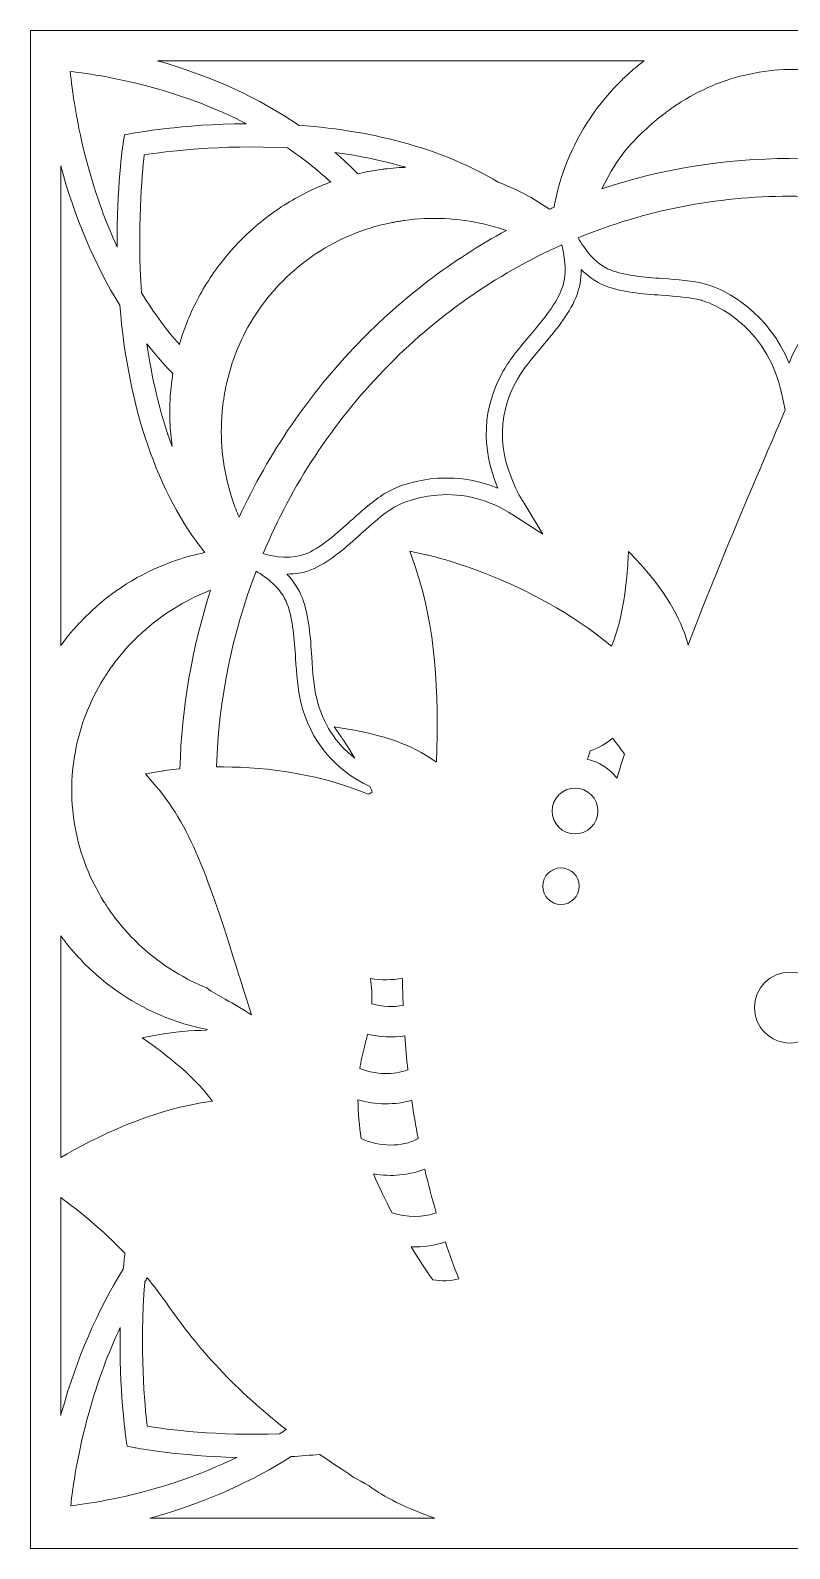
# Model space of a CAD drawing. Header units: millimetres. Extents: x -412 to 1523, y -375 to -73.
# Drawn here: x 1222.9 to 1372.9, y -374.6 to -74.6 of the extents above; entities that cross this region are included whole.
import ezdxf

# ---------------------------------------------------------------- set-up
doc = ezdxf.new("R2010")
doc.units = ezdxf.units.MM
doc.header["$MEASUREMENT"] = 0
doc.layers.add('Layer 1', color=7, linetype='Continuous')

msp = doc.modelspace()

# ---------------------------------------------------------------- linework, layer by layer
at = {"layer": 'Layer 1', "lineweight": 0}
for points, knots in [([(1523.035001771509, -240.7589683284032), (1522.992024205332, -239.952600666387), (1522.934361919647, -239.1464913865321), (1522.872134882445, -238.3404467022175), (1522.872134882445, -238.3404467022175), (1522.872134882445, -74.63476301376024), (1522.872134882445, -74.63476301376024), (1522.872134882445, -74.63476301376024), (1222.872100370855, -74.63476301376024), (1222.872100370855, -74.63476301376024), (1222.872100370855, -74.63476301376024), (1222.872100370855, -374.634775993502), (1222.872100370855, -374.634775993502), (1222.872100370855, -374.634775993502), (1522.872134882445, -374.634775993502), (1522.872134882445, -374.634775993502), (1522.872134882445, -374.634775993502), (1522.872134882445, -247.7571199786719), (1522.872134882445, -247.7571199786719), (1523.084869528659, -245.4415851756484), (1523.161264521043, -243.1254259490681), (1523.035001771509, -240.7589683284032)], [0, 0, 0, 0, 1, 1, 1, 2, 2, 2, 3, 3, 3, 4, 4, 4, 5, 5, 5, 6, 6, 6, 7, 7, 7, 7]), ([(1344.18243901783, -80.63476284271813), (1344.005124259573, -80.76888471632827), (1343.828024819783, -80.90285586701093), (1343.646296032936, -81.03852803358942), (1343.646296032936, -81.03852803358942), (1343.584521164517, -81.08645792452795), (1343.584521164517, -81.08645792452795), (1342.917809060736, -81.62109368014517), (1342.274114501161, -82.16216745795043), (1341.729444904943, -82.62206617338451), (1341.705436895783, -82.64217691827965), (1341.682010246484, -82.66271830011046), (1341.661188950642, -82.68155866604542), (1341.250813482809, -83.05257391796003), (1340.84635927284, -83.42946736404637), (1340.443433823995, -83.80534881333391), (1340.443433823995, -83.80534881333391), (1339.913793456831, -84.29819125434568), (1339.913793456831, -84.29819125434568), (1339.884402485973, -84.32545057237272), (1339.855463683897, -84.35339890949682), (1339.828979512353, -84.38050750459637), (1339.828979512353, -84.38050750459637), (1338.180049153879, -86.0631997988263), (1338.180049153879, -86.0631997988263), (1338.180049153879, -86.0631997988263), (1338.139224772379, -86.10613430131123), (1338.139224772379, -86.10613430131123), (1333.654636319996, -90.94278998044061), (1330.184929933871, -96.7323590707901), (1328.105341107896, -102.8485878086816), (1327.364021155011, -105.0271154706261), (1326.787075320465, -107.286107643998), (1326.387185862013, -109.5733496003489), (1326.244601972616, -109.6349737458414), (1326.102018083223, -109.6968778053419), (1325.959714107834, -109.7590833106975), (1325.791765702928, -109.8325499719204), (1325.624226403112, -109.9070070980954), (1325.457096208384, -109.9820455841335), (1323.577452111632, -108.6551239942959), (1321.592474220416, -107.4708508893945), (1319.548046900236, -106.4571746065533), (1318.173281546847, -105.7751748915546), (1316.754483566788, -105.1640580161648), (1315.303280157318, -104.6219937734075), (1304.806849360248, -98.3295268695987), (1291.493751558127, -94.50917435861803), (1276.017672087443, -93.41070566314612), (1268.077157630876, -88.03646436539029), (1258.798460428608, -83.75733279500824), (1248.566569901109, -80.79829721903359), (1248.372611025289, -80.74220675816437), (1248.181881926488, -80.68928147877222), (1247.98951640733, -80.63476284271813), (1247.98951640733, -80.63476284271813), (1344.18243901783, -80.63476284271813), (1344.18243901783, -80.63476284271813)], [0, 0, 0, 0, 1, 1, 1, 2, 2, 2, 3, 3, 3, 4, 4, 4, 5, 5, 5, 6, 6, 6, 7, 7, 7, 8, 8, 8, 9, 9, 9, 10, 10, 10, 11, 11, 11, 12, 12, 12, 13, 13, 13, 14, 14, 14, 15, 15, 15, 16, 16, 16, 17, 17, 17, 18, 18, 18, 19, 19, 19, 19]), ([(1248.437098906405, -86.3235198264305), (1253.390694045411, -87.7597155386908), (1259.400167886952, -89.91229732526203), (1265.563099200515, -93.07711276094001), (1252.717113282505, -93.14986887121914), (1243.454887943022, -94.91321946349748), (1242.991888641652, -95.0030287964286), (1242.991888641652, -95.0030287964286), (1241.445880510798, -95.30301048580672), (1241.445880510798, -95.30301048580672), (1241.445880510798, -95.30301048580672), (1241.206618629347, -96.91124565386168), (1241.206618629347, -96.91124565386168), (1241.140235945715, -97.35779462429042), (1239.932493127824, -105.6744704441514), (1240.035501482833, -117.470262067179), (1237.861000276236, -112.7461533511834), (1235.837738761441, -107.3105032264029), (1234.156898206036, -101.0801557005625), (1231.992646158506, -93.05756184406123), (1231.104479010564, -86.32196953346214), (1230.755878411149, -82.78553595415961), (1234.174963425485, -83.15030697050722), (1240.686602997697, -84.07652089171664), (1248.437098906405, -86.3235198264305)], [0, 0, 0, 0, 1, 1, 1, 2, 2, 2, 3, 3, 3, 4, 4, 4, 5, 5, 5, 6, 6, 6, 7, 7, 7, 8, 8, 8, 8]), ([(1345.251387551362, -93.5224559479489), (1345.251387551362, -93.5224559479489), (1346.77071772405, -92.18898867668939), (1346.77071772405, -92.18898867668939), (1346.77071772405, -92.18898867668939), (1348.29954344117, -90.97390349904177), (1348.29954344117, -90.97390349904177), (1348.566646000511, -90.78360503717528), (1348.830023550358, -90.58889254671831), (1349.093401100205, -90.39402933333388), (1349.354991506769, -90.2004580307564), (1349.616301999326, -90.00701591925962), (1349.881746606464, -89.81915055607959), (1350.095751631639, -89.67878444690244), (1350.308529341549, -89.53656659890197), (1350.524601424012, -89.39206637514252), (1350.860799679679, -89.16695091702823), (1351.196847212421, -88.9420077136882), (1351.521999630688, -88.73687380938836), (1353.839300045145, -87.30252983595138), (1356.181986506963, -86.12267075964043), (1358.486626195514, -85.2295512869362), (1361.001265985738, -84.25112263727846), (1363.510652005349, -83.52931053757827), (1365.954688869971, -83.08267543976241), (1368.541460346919, -82.58696926312852), (1371.139794425587, -82.34219522890152), (1373.683243826806, -82.35373629877711), (1376.236920855247, -82.34290577984535), (1378.836912886117, -82.57700001806808), (1381.417332468266, -83.06342596873857), (1383.830341941676, -83.49679744893622), (1386.320564617648, -84.2033434692674), (1388.820175178816, -85.16351311285331), (1388.820175178816, -85.16351311285331), (1388.882509875254, -85.18760724940327), (1388.882509875254, -85.18760724940327), (1391.189884108345, -86.0735996808224), (1393.535197455469, -87.24562116490439), (1395.853746717042, -88.67124474039434), (1396.195586316568, -88.88535742480262), (1396.531633849306, -89.10903024918247), (1396.871686305548, -89.33513617224877), (1396.871686305548, -89.33513617224877), (1396.902433782752, -89.35554836299887), (1396.902433782752, -89.35554836299887), (1397.105285311293, -89.49033772385928), (1397.308266030914, -89.62514861656646), (1397.512624788731, -89.7583876844585), (1397.777100462765, -89.94425058588773), (1398.037721936224, -90.13597014964188), (1398.30344645737, -90.33139319104268), (1398.567922131404, -90.52597649041894), (1398.832828442371, -90.72053825794843), (1399.101309039906, -90.91083671981492), (1399.101309039906, -90.91083671981492), (1400.637993881101, -92.12450079557487), (1400.637993881101, -92.12450079557487), (1400.637993881101, -92.12450079557487), (1402.124767901457, -93.42147158653752), (1402.124767901457, -93.42147158653752), (1406.055858700442, -97.00710543573877), (1409.279542205224, -101.2743083630031), (1411.707322525524, -106.1068299275502), (1411.801911928442, -106.2938555487057), (1411.895403207174, -106.4828620997652), (1411.988076275727, -106.6734404756399), (1399.445064973796, -102.2172094654692), (1386.301121360001, -99.96006903092066), (1372.872031499263, -99.96006903092066), (1360.183960145555, -99.96006903092066), (1347.731425663808, -101.9788519215835), (1335.814043701995, -105.9634708916703), (1339.278776231511, -98.96951795152421), (1341.922757825362, -96.55917842711594), (1344.706717955144, -94.02087513727743), (1344.706717955144, -94.02087513727743), (1345.251387551362, -93.5224559479489), (1345.251387551362, -93.5224559479489)], [0, 0, 0, 0, 1, 1, 1, 2, 2, 2, 3, 3, 3, 4, 4, 4, 5, 5, 5, 6, 6, 6, 7, 7, 7, 8, 8, 8, 9, 9, 9, 10, 10, 10, 11, 11, 11, 12, 12, 12, 13, 13, 13, 14, 14, 14, 15, 15, 15, 16, 16, 16, 17, 17, 17, 18, 18, 18, 19, 19, 19, 20, 20, 20, 21, 21, 21, 22, 22, 22, 23, 23, 23, 24, 24, 24, 25, 25, 25, 26, 26, 26, 26]), ([(1244.819404137344, -126.4638776180447), (1243.961812211831, -113.7954863722969), (1244.934793304251, -103.1896522617213), (1245.388620038892, -99.25040089280598), (1249.379418649006, -98.62074509733623), (1260.48696632147, -97.15317748431336), (1273.615880706209, -97.86049865112872), (1273.646929629269, -97.8621350714842), (1273.677354128772, -97.86420212877536), (1273.708381519988, -97.86592467651799), (1276.644141169587, -99.83897392461414), (1279.524111804175, -102.0754222544044), (1282.248902419, -104.6087301557893), (1281.937121277585, -104.7222891157219), (1281.630163269849, -104.8375490915503), (1281.328997328897, -104.9542301692663), (1278.33753479167, -106.1169714273849), (1275.357764047244, -107.6534409501128), (1272.46530494152, -109.5256996234186), (1269.735131365001, -111.3203790527659), (1267.129347267343, -113.434009728507), (1264.710395004223, -115.8178220176789), (1262.332697759537, -118.2154792843321), (1260.210088303689, -120.8165263756957), (1258.396783826873, -123.5562600921874), (1256.51729045305, -126.4396327585673), (1254.96777263117, -129.4225686844708), (1253.790971077101, -132.4233329795106), (1253.240918519188, -133.8295563610492), (1252.754277250052, -135.2583451180162), (1252.336882400166, -136.6915479035737), (1249.987262683685, -134.0431092174411), (1247.39233063681, -130.6673893425255), (1244.819404137344, -126.4638776180447)], [0, 0, 0, 0, 1, 1, 1, 2, 2, 2, 3, 3, 3, 4, 4, 4, 5, 5, 5, 6, 6, 6, 7, 7, 7, 8, 8, 8, 9, 9, 9, 10, 10, 10, 11, 11, 11, 11]), ([(1283.030594584603, -98.7412803756264), (1288.227241210094, -99.44425210939163), (1292.886151494032, -100.4602107679918), (1297.057042470638, -101.6937056746387), (1296.650478139686, -101.7071846107248), (1296.243310917022, -101.7198022729395), (1295.8398902357, -101.7389225528826), (1295.809551863581, -101.7401929318428), (1295.779622596552, -101.7420446706661), (1295.755916033245, -101.7441978553444), (1295.029905223425, -101.8033889021504), (1294.185856829538, -101.8741425506787), (1293.354619884485, -101.9630260141981), (1293.354619884485, -101.9630260141981), (1293.27574872972, -101.9728660681779), (1293.27574872972, -101.9728660681779), (1293.042709551991, -102.0059605166831), (1292.809390460251, -102.0376123314538), (1292.575942177433, -102.0692856780713), (1292.575942177433, -102.0692856780713), (1292.526849566768, -102.0758528913401), (1292.526849566768, -102.0758528913401), (1292.024360858396, -102.1438935271738), (1291.454843510992, -102.2207837520352), (1290.895424599728, -102.3123586964025), (1289.824538199986, -102.4876709929081), (1288.71780127535, -102.7136477248937), (1287.596444226745, -102.9855303542203), (1286.152733899959, -101.5195991615529), (1284.627891574494, -100.1049352960754), (1283.030594584603, -98.7412803756264)], [0, 0, 0, 0, 1, 1, 1, 2, 2, 2, 3, 3, 3, 4, 4, 4, 5, 5, 5, 6, 6, 6, 7, 7, 7, 8, 8, 8, 9, 9, 9, 10, 10, 10, 10]), ([(1228.872121731662, -101.4109063989933), (1231.640557399913, -111.6271863375742), (1235.597464883193, -120.9234750586659), (1240.551060022201, -128.9376930267687), (1242.236056224036, -149.3312587294069), (1248.00738784016, -166.0781262653677), (1257.340948188033, -177.8334164845969), (1255.457019253768, -178.2061758161009), (1253.593567105796, -178.7015159513395), (1251.768613899874, -179.3156903489724), (1245.677275976863, -181.3644240385101), (1239.903102156962, -184.7999809156352), (1235.073767305739, -189.2477929737138), (1235.073767305739, -189.2477929737138), (1233.346784002679, -190.9276215323216), (1233.346784002679, -190.9276215323216), (1233.316445630561, -190.9568617802526), (1233.286925468621, -190.986963302055), (1233.261690144194, -191.0140718971546), (1233.261690144194, -191.0140718971546), (1232.765962435711, -191.54343235031), (1232.765962435711, -191.54343235031), (1232.388961330391, -191.9450012928094), (1232.011551119982, -192.3472592544059), (1231.641440205633, -192.7536728624315), (1231.622126139067, -192.7747956041254), (1231.603242709439, -192.7964781738357), (1231.584208556885, -192.8188712944898), (1231.11440519193, -193.3717660561788), (1230.569025044767, -194.0165372080901), (1230.038695658509, -194.6731724075788), (1230.038695658509, -194.6731724075788), (1229.986696248526, -194.7402010466137), (1229.986696248526, -194.7402010466137), (1229.834336900693, -194.942901852227), (1229.680448791736, -195.1447629158159), (1229.512909491919, -195.3647322625491), (1229.302134243763, -195.6414810892486), (1229.087031094402, -195.926864186508), (1228.872121731662, -196.2162952709625), (1228.872121731662, -196.2162952709625), (1228.872121731662, -101.4109063989933), (1228.872121731662, -101.4109063989933)], [0, 0, 0, 0, 1, 1, 1, 2, 2, 2, 3, 3, 3, 4, 4, 4, 5, 5, 5, 6, 6, 6, 7, 7, 7, 8, 8, 8, 9, 9, 9, 10, 10, 10, 11, 11, 11, 12, 12, 12, 13, 13, 13, 14, 14, 14, 14]), ([(1356.285296307828, -124.7699241679474), (1353.735215097797, -124.0916279305952), (1350.744699961826, -123.8783549882115), (1347.852649961193, -123.6720798960322), (1344.214306151069, -123.4125996104525), (1340.452003499012, -123.1442912676919), (1337.517751078688, -121.9768345351278), (1334.405645603932, -120.7386456858823), (1332.272980775637, -117.672898277252), (1331.136939007527, -115.620030473132), (1344.408867918596, -110.173829743428), (1358.43566031418, -107.413210135557), (1372.872031499263, -107.413210135557), (1387.317725974005, -107.413210135557), (1401.35341102231, -110.1775332210746), (1414.632811484213, -115.630731800983), (1413.496769716103, -117.6848053885229), (1411.369229467343, -120.7413586985769), (1408.263841928783, -121.9768345351278), (1405.329718699537, -123.1442912676919), (1401.567286856403, -123.4125996104525), (1397.928943046275, -123.6720798960322), (1395.036893045645, -123.8783549882115), (1392.046377909674, -124.0916279305952), (1389.496296699644, -124.7699241679474), (1381.615920691142, -126.8662863025687), (1375.932460541741, -132.2307521418851), (1372.842812783179, -140.4108299257559), (1368.76250628599, -130.5637565639599), (1360.580835145456, -125.9126838722515), (1356.285296307828, -124.7699241679474)], [0, 0, 0, 0, 1, 1, 1, 2, 2, 2, 3, 3, 3, 4, 4, 4, 5, 5, 5, 6, 6, 6, 7, 7, 7, 8, 8, 8, 9, 9, 9, 10, 10, 10, 10]), ([(1285.540303581915, -115.3718974708069), (1287.801212089651, -114.3670707769934), (1290.291994593638, -113.5375779115324), (1292.934318235284, -112.9086326670064), (1293.33022430208, -112.817768273583), (1293.72886491342, -112.7380358449462), (1294.134266524645, -112.6565808685668), (1294.384143606559, -112.60649779295), (1294.634149879555, -112.5561563351718), (1294.883876238543, -112.5036616927153), (1295.201298723816, -112.4484540375642), (1295.520379161287, -112.3999427867625), (1295.861400550634, -112.3480295041692), (1296.182978682338, -112.2990876164318), (1296.504815196197, -112.2500165376138), (1296.826242604971, -112.1951103283176), (1296.826242604971, -112.1951103283176), (1298.77539150314, -111.9672818575087), (1298.77539150314, -111.9672818575087), (1298.77539150314, -111.9672818575087), (1300.749474279881, -111.8333537705196), (1300.749474279881, -111.8333537705196), (1306.079919801282, -111.5895486693978), (1311.397252427991, -112.331191599985), (1316.55367756369, -114.03954985558), (1316.684957233527, -114.0827858039199), (1316.816495285522, -114.1267107713569), (1316.948334783374, -114.1714970126651), (1306.165551955935, -120.0148526562781), (1296.32114854314, -127.5086458876403), (1287.652147114373, -136.4765739452941), (1277.924812352537, -146.5393318163136), (1270.017392344476, -158.090069491106), (1264.122833969214, -170.8398941813865), (1263.661729470361, -169.7532034061048), (1263.248038098124, -168.6597946946268), (1262.885786307849, -167.5690989958435), (1261.179495109542, -162.4708098464562), (1260.428507357454, -157.2156181295625), (1260.652180181832, -151.9775442308612), (1260.652180181832, -151.9775442308612), (1260.782490918563, -149.9648979165314), (1260.782490918563, -149.9648979165314), (1260.782490918563, -149.9648979165314), (1261.003127752546, -148.0329960276372), (1261.003127752546, -148.0329960276372), (1261.056612859956, -147.7133342302996), (1261.104607346434, -147.3923589903083), (1261.155637823309, -147.0508639003329), (1261.202792567764, -146.7354654086582), (1261.249818121137, -146.4202176399111), (1261.303453951474, -146.1062402501241), (1261.355173447446, -145.8570306554599), (1261.404675163199, -145.60739042386), (1261.453896964942, -145.3583315521232), (1261.453896964942, -145.3583315521232), (1261.461756089021, -145.3186698903492), (1261.461756089021, -145.3186698903492), (1261.538000358479, -144.9345202118971), (1261.613986245773, -144.5508011703806), (1261.695764199855, -144.1891738036633), (1262.316979511387, -141.5481636046708), (1263.135383475756, -139.0687929794768), (1264.128626035998, -136.8183489492777), (1265.209847722199, -134.3599288110034), (1266.46827650742, -132.08582128119), (1267.8752104399, -130.0500712952623), (1269.330827877959, -127.9050687187586), (1270.988177188527, -125.9032529233607), (1272.807962751221, -124.0934796694186), (1274.602254607328, -122.2802613199912), (1276.603790488718, -120.6161079458413), (1278.765264928011, -119.1414132915333), (1280.791088732572, -117.7338764673409), (1283.070062459757, -116.4658875421479), (1285.540303581915, -115.3718974708069)], [0, 0, 0, 0, 1, 1, 1, 2, 2, 2, 3, 3, 3, 4, 4, 4, 5, 5, 5, 6, 6, 6, 7, 7, 7, 8, 8, 8, 9, 9, 9, 10, 10, 10, 11, 11, 11, 12, 12, 12, 13, 13, 13, 14, 14, 14, 15, 15, 15, 16, 16, 16, 17, 17, 17, 18, 18, 18, 19, 19, 19, 20, 20, 20, 21, 21, 21, 22, 22, 22, 23, 23, 23, 24, 24, 24, 25, 25, 25, 25]), ([(1315.286162339126, -165.1146837810708), (1305.670663989478, -161.137902403213), (1296.705470476369, -163.832699155469), (1292.887034299751, -166.1667082830322), (1290.620204534149, -167.5524118145868), (1288.359705131502, -169.5891522654665), (1286.17366285503, -171.558993268392), (1283.423636915777, -174.0368136006176), (1280.579990506711, -176.5992325588529), (1277.707362231876, -177.9200175723573), (1274.660412125488, -179.3206211418857), (1271.066768429283, -178.6699287321091), (1268.877625566874, -178.0220785261079), (1274.563432687578, -164.460352489188), (1282.585703566379, -152.2579104078202), (1292.746775849809, -141.7466011046212), (1302.929746021414, -131.2125326393727), (1314.75413193697, -122.9002062525619), (1327.897494190902, -117.0162846096102), (1328.498297311681, -119.299672365387), (1329.084071203407, -123.0233899480064), (1327.732215734995, -126.1700109731529), (1326.455463348162, -129.1418364661165), (1323.978461226115, -132.0836896283585), (1321.583107867066, -134.9286710119246), (1319.679068187909, -137.1899455610555), (1317.710346841018, -139.5282610579752), (1316.370850652657, -141.873122236317), (1312.231396172355, -149.1198590576932), (1311.879350477459, -157.0704073548592), (1315.286162339126, -165.1146837810708)], [0, 0, 0, 0, 1, 1, 1, 2, 2, 2, 3, 3, 3, 4, 4, 4, 5, 5, 5, 6, 6, 6, 7, 7, 7, 8, 8, 8, 9, 9, 9, 10, 10, 10, 10]), ([(1298.902644717627, -180.5962754045333), (1303.067076140197, -192.6015718967577), (1303.585907520276, -205.3645740772692), (1303.116168750862, -219.1709449573354), (1303.069143197488, -219.1602436294843), (1303.02194538934, -219.1495207697865), (1302.974747581192, -219.1388194419355), (1299.646613087667, -216.7309560799072), (1294.430049503902, -214.1101858168905), (1285.26540649404, -212.6389793217614), (1285.26540649404, -212.6389793217614), (1282.933938124397, -212.2645620380551), (1282.933938124397, -212.2645620380551), (1282.933938124397, -212.2645620380551), (1284.287516140552, -214.1997798313538), (1284.287516140552, -214.1997798313538), (1284.317897576363, -214.2432310981615), (1285.516704677841, -215.9683626624004), (1286.967455918528, -218.4177824887194), (1283.209868740917, -215.5371228350342), (1280.690491944402, -211.6027376634918), (1279.455166830777, -206.6324338113815), (1278.872579652377, -204.2887138209192), (1278.685446371987, -201.4799490036418), (1278.487288786045, -198.5062933037017), (1278.220186226704, -194.498269216162), (1277.943997228021, -190.3537547518661), (1276.642677004008, -186.8537099936265), (1275.936540088766, -184.9544719163019), (1274.799723174174, -183.3646464772462), (1273.542263322058, -182.0651133965164), (1273.542263322058, -182.0651133965164), (1273.550962188156, -182.0651133965164), (1273.550962188156, -182.0651133965164), (1275.325789254771, -182.0651133965164), (1277.213292475599, -181.7721080254959), (1279.007842713866, -180.9470291886253), (1282.320215895545, -179.4239524745964), (1285.348368699694, -176.6955014458188), (1288.276829053238, -174.0567951544321), (1290.449629243937, -172.0989258583178), (1292.501894156348, -170.24977085661), (1294.516133827337, -169.018558325722), (1294.873691675013, -168.8000100808765), (1298.157082990923, -166.8709719276044), (1303.265104535059, -166.4515961478156), (1308.51349218837, -166.0206362344576), (1313.547314988487, -167.3377177703154), (1318.223730663858, -170.3661720203178), (1318.223730663858, -170.3661720203178), (1324.123672000818, -174.1868905726938), (1324.123672000818, -174.1868905726938), (1324.123672000818, -174.1868905726938), (1320.430443513241, -168.0834948154849), (1320.430443513241, -168.0834948154849), (1315.203695365951, -159.4462313288747), (1314.765479220227, -151.1948185366124), (1319.127616059954, -143.5583768203141), (1320.317659699793, -141.4748476663753), (1322.105169024162, -139.3519367646708), (1323.997624569751, -137.1042272790131), (1326.548545521804, -134.0747825640587), (1329.186175220853, -130.9420711119338), (1330.658350649085, -127.5153422919898), (1331.449301508806, -125.674304796519), (1331.741639392577, -123.7352758663397), (1331.75707772672, -121.9076527114147), (1333.018133397247, -123.188496149137), (1334.550533400935, -124.3453807449307), (1336.368273438186, -125.0686139465185), (1339.751637118709, -126.4148065392267), (1343.758024785895, -126.7005341460346), (1347.6324222323, -126.9768308039516), (1350.5069668415, -127.1818355171708), (1353.222111188962, -127.3754068197482), (1355.4877136393, -127.9781047430459), (1355.889950069047, -128.0850749578629), (1359.530210213536, -129.1228453772541), (1363.428895583112, -132.5628378148164), (1367.435283250298, -136.097979483312), (1370.093755777032, -140.7106824240533), (1371.330523524388, -146.273004403457), (1371.330523524388, -146.273004403457), (1372.071132926332, -149.603873441524), (1372.071132926332, -149.603873441524), (1367.94250896496, -159.3061236018589), (1358.639093202584, -180.6679764543201), (1352.859859398688, -196.1178301356247), (1351.828914574727, -192.0957672839827), (1349.441291148675, -186.5727839886512), (1342.711684691484, -179.3114485751562), (1342.711684691484, -179.3114485751562), (1341.106614704906, -177.5794268199468), (1341.106614704906, -177.5794268199468), (1341.106614704906, -177.5794268199468), (1340.9794906815, -179.9375946796003), (1340.9794906815, -179.9375946796003), (1340.973117254852, -180.0566873241561), (1340.378666028873, -190.5085256665409), (1337.692697333798, -196.3197342629071), (1321.571028501023, -182.8778760170271), (1302.140689964213, -178.4646656367285), (1301.094586720117, -178.2352653411045), (1301.094586720117, -178.2352653411045), (1297.836215410168, -177.5203003686812), (1297.836215410168, -177.5203003686812), (1297.836215410168, -177.5203003686812), (1298.902644717627, -180.5962754045333), (1298.902644717627, -180.5962754045333)], [0, 0, 0, 0, 1, 1, 1, 2, 2, 2, 3, 3, 3, 4, 4, 4, 5, 5, 5, 6, 6, 6, 7, 7, 7, 8, 8, 8, 9, 9, 9, 10, 10, 10, 11, 11, 11, 12, 12, 12, 13, 13, 13, 14, 14, 14, 15, 15, 15, 16, 16, 16, 17, 17, 17, 18, 18, 18, 19, 19, 19, 20, 20, 20, 21, 21, 21, 22, 22, 22, 23, 23, 23, 24, 24, 24, 25, 25, 25, 26, 26, 26, 27, 27, 27, 28, 28, 28, 29, 29, 29, 30, 30, 30, 31, 31, 31, 32, 32, 32, 33, 33, 33, 34, 34, 34, 35, 35, 35, 36, 36, 36, 36]), ([(1250.447871950063, -151.8520135641174), (1250.44815186407, -151.8791221592169), (1250.448840883167, -151.9057785855341), (1250.449659093347, -151.9217552158469), (1250.512618213337, -153.5737215647178), (1250.662888972035, -155.2226734550391), (1250.897521506429, -156.8576511767983), (1248.393906021757, -150.0560637558099), (1246.839866512054, -143.0605389908487), (1245.894381587975, -136.5903912873881), (1247.425877254095, -138.533425141069), (1249.025198237581, -140.3742473180719), (1250.691806242267, -142.1002186243353), (1250.691806242267, -142.1002186243353), (1251.039028803484, -142.4598435293018), (1251.039028803484, -142.4598435293018), (1250.974756240839, -142.8776690161223), (1250.917804506099, -143.2900684775534), (1250.866106541972, -143.6648087389615), (1250.831483332345, -143.9151595215052), (1250.796881654567, -144.165510304049), (1250.75978228256, -144.4207057521189), (1250.755368253969, -144.4515178248651), (1250.751514053395, -144.4821791746838), (1250.749446996104, -144.5037110214666), (1250.656644736469, -145.3477809471996), (1250.583974753578, -146.1893962423994), (1250.523147286416, -146.9109284280914), (1250.520541932954, -146.9414605868294), (1250.518474875662, -146.9724018506563), (1250.51722602855, -146.9995104457558), (1250.489363818812, -147.5538478411793), (1250.470071284095, -148.1080345136753), (1250.45103713154, -148.6602402562673), (1250.45103713154, -148.6602402562673), (1250.425392702024, -149.3773368815221), (1250.425392702024, -149.3773368815221), (1250.423863940899, -149.4181397311755), (1250.423174921802, -149.458641134974), (1250.42360555874, -149.5037288221372), (1250.42360555874, -149.5037288221372), (1250.447871950063, -151.8520135641174), (1250.447871950063, -151.8520135641174)], [0, 0, 0, 0, 1, 1, 1, 2, 2, 2, 3, 3, 3, 4, 4, 4, 5, 5, 5, 6, 6, 6, 7, 7, 7, 8, 8, 8, 9, 9, 9, 10, 10, 10, 11, 11, 11, 12, 12, 12, 13, 13, 13, 14, 14, 14, 14]), ([(1259.645221835186, -220.1674172945971), (1260.124477680881, -206.8221509133848), (1262.746712109478, -193.8467585962077), (1267.474373580191, -181.5034982368803), (1269.462904226125, -182.6394108139075), (1272.448768483191, -184.8012728264421), (1273.653970543165, -188.0428277640541), (1274.782497696747, -191.0781076094866), (1275.041870323091, -194.9702903613348), (1275.292694806265, -198.7341002426638), (1275.49210123932, -201.7258857575951), (1275.69824714042, -204.8195169078091), (1276.353934938648, -207.4573834571713), (1278.245895251762, -215.0694941866051), (1282.894470249243, -220.6982419133338), (1289.939496729957, -224.0130051300073), (1290.116574637898, -224.3971763403062), (1290.287063800725, -224.7826179295653), (1290.450361326726, -225.1676504137355), (1290.177617423528, -225.3024397745959), (1289.909309080768, -225.4406526990948), (1289.645371702905, -225.5822461235386), (1278.797002870169, -221.0263441946103), (1267.579922693121, -220.0846273437172), (1259.645221835186, -220.1674172945971)], [0, 0, 0, 0, 1, 1, 1, 2, 2, 2, 3, 3, 3, 4, 4, 4, 5, 5, 5, 6, 6, 6, 7, 7, 7, 8, 8, 8, 8]), ([(1258.491653143798, -185.2387784212221), (1254.829408983745, -196.6078088410144), (1252.796221287583, -208.4545448135301), (1252.42178247203, -220.5429972980297), (1250.353045696833, -220.7422099444643), (1249.062620587292, -220.9536742117183), (1248.809750578675, -220.9975776473084), (1248.809750578675, -220.9975776473084), (1245.654904388057, -221.5481039058513), (1245.654904388057, -221.5481039058513), (1245.654904388057, -221.5481039058513), (1247.692678367582, -223.9521776628458), (1247.692678367582, -223.9521776628458), (1255.050024285882, -232.6294257889317), (1258.624655361377, -243.961184581943), (1264.037244878253, -261.1137767068323), (1264.835516565878, -263.6438978948934), (1265.67965108715, -266.318110201625), (1266.584763798514, -269.1398371906657), (1264.884307730687, -268.06414918909), (1263.170437322316, -267.0142132762665), (1261.371343864378, -266.0689652025011), (1260.128654859156, -265.4160334806591), (1258.875178398696, -264.6985492821623), (1257.732547885472, -263.8551468436796), (1256.750566481094, -263.4490777452025), (1255.78544451275, -263.0215844591766), (1254.85828319028, -262.5569272056035), (1250.026192262668, -260.1484394200185), (1245.760970265307, -256.9515200007874), (1242.199172170496, -253.0747540512357), (1242.199172170496, -253.0747540512357), (1240.865317325992, -251.5572540855235), (1240.865317325992, -251.5572540855235), (1240.865317325992, -251.5572540855235), (1239.651308740687, -250.0313351677192), (1239.651308740687, -250.0313351677192), (1239.461139469901, -249.7650077548627), (1239.266706893451, -249.5022330967252), (1239.067860288411, -249.2337740310371), (1238.876205320198, -248.9750042964013), (1238.684528820136, -248.7165360076204), (1238.498644386863, -248.4539120724105), (1238.364479449556, -248.249639441982), (1238.228635028205, -248.0467879134411), (1238.092682947619, -247.8440871078277), (1238.092682947619, -247.8440871078277), (1238.06275368059, -247.7993008665194), (1238.06275368059, -247.7993008665194), (1237.84088953134, -247.4682056585402), (1237.619283764253, -247.1378210015047), (1237.417551891743, -246.8180084812396), (1235.986760673026, -244.509514592114), (1234.810389755891, -242.1766251205835), (1233.920413932818, -239.8826867598832), (1232.945925611122, -237.3819134789871), (1232.227494011366, -234.8869753285692), (1231.782646056836, -232.4565250592657), (1231.295315768598, -229.9170805815477), (1231.051381476398, -227.3371131681845), (1231.057582648272, -224.777988582507), (1231.043522352319, -222.2361325379493), (1231.280437262471, -219.6544641086902), (1231.763741095359, -217.0939184211251), (1232.198382954516, -214.6775715114644), (1232.909644449294, -212.1812122591588), (1233.878362236053, -209.672579854187), (1234.762266078335, -207.3746581018318), (1235.931596081566, -205.0379144297272), (1237.348886832354, -202.7359877538703), (1237.562482752439, -202.3953324059195), (1237.785595748801, -202.0604045292129), (1238.024706907326, -201.7014901751902), (1238.162876768129, -201.4937939811232), (1238.301046628936, -201.2859470641287), (1238.437558537537, -201.076829768174), (1238.62301233388, -200.8133445590928), (1238.814279728849, -200.5538858053599), (1239.009961152411, -200.2881182205196), (1239.204243005935, -200.0243530974302), (1239.398395668373, -199.7601788692519), (1239.588414216233, -199.4924303545076), (1239.588414216233, -199.4924303545076), (1240.801195486274, -197.9590829495633), (1240.801195486274, -197.9590829495633), (1240.801195486274, -197.9590829495633), (1242.097671044762, -196.4743975183481), (1242.097671044762, -196.4743975183481), (1245.688730919353, -192.5422731907178), (1249.965515518435, -189.3163934375638), (1254.811386827988, -186.8849527033084), (1255.992042582627, -186.2893818212958), (1257.223298177212, -185.738747903519), (1258.491653143798, -185.2387784212221)], [0, 0, 0, 0, 1, 1, 1, 2, 2, 2, 3, 3, 3, 4, 4, 4, 5, 5, 5, 6, 6, 6, 7, 7, 7, 8, 8, 8, 9, 9, 9, 10, 10, 10, 11, 11, 11, 12, 12, 12, 13, 13, 13, 14, 14, 14, 15, 15, 15, 16, 16, 16, 17, 17, 17, 18, 18, 18, 19, 19, 19, 20, 20, 20, 21, 21, 21, 22, 22, 22, 23, 23, 23, 24, 24, 24, 25, 25, 25, 26, 26, 26, 27, 27, 27, 28, 28, 28, 29, 29, 29, 30, 30, 30, 31, 31, 31, 31]), ([(1332.938594755231, -218.6420151411156), (1333.159425375836, -218.1109536720644), (1333.342704455651, -217.5655950567493), (1333.486364937386, -217.0130017409153), (1335.148968018567, -216.4903807558028), (1336.695471381896, -215.5955172035092), (1337.909523030898, -214.4617362793135), (1338.768040825822, -215.5341945038718), (1339.563857882915, -216.5975232253941), (1340.285949896623, -217.6363917689712), (1339.776420274355, -219.2240640233486), (1339.279637505382, -220.8101859847576), (1338.800769232932, -222.3763263923522), (1337.334881103958, -220.5180418876084), (1335.260589112289, -219.188924049399), (1332.938594755231, -218.6420151411156)], [0, 0, 0, 0, 1, 1, 1, 2, 2, 2, 3, 3, 3, 4, 4, 4, 5, 5, 5, 5]), ([(1330.516003610003, -233.4195799703205), (1328.019342911843, -233.4195799703205), (1325.988459123288, -231.3883516722173), (1325.988459123288, -228.8913464645082), (1325.988459123288, -226.3943412567991), (1328.019342911843, -224.3631129586958), (1330.516003610003, -224.3631129586958), (1333.012664308164, -224.3631129586958), (1335.043892606267, -226.3943412567991), (1335.043892606267, -228.8913464645082), (1335.043892606267, -231.3883516722173), (1333.012664308164, -233.4195799703205), (1330.516003610003, -233.4195799703205)], [0, 0, 0, 0, 1, 1, 1, 2, 2, 2, 3, 3, 3, 4, 4, 4, 4]), ([(1327.738567629795, -247.346378469443), (1325.748680477515, -247.346378469443), (1324.129830108996, -245.7275281009241), (1324.129830108996, -243.7372964390953), (1324.129830108996, -241.7470647772664), (1325.748680477515, -240.1282144087476), (1327.738567629795, -240.1282144087476), (1329.728454782075, -240.1282144087476), (1331.347305150594, -241.7470647772664), (1331.347305150594, -243.7372964390953), (1331.347305150594, -245.7275281009241), (1329.728454782075, -247.346378469443), (1327.738567629795, -247.346378469443)], [0, 0, 0, 0, 1, 1, 1, 2, 2, 2, 3, 3, 3, 4, 4, 4, 4]), ([(1228.872121731662, -253.5228533146328), (1229.074241177413, -253.795274240129), (1229.274702670959, -254.0604604651061), (1229.459941148831, -254.3048038623974), (1229.61316177054, -254.5072247540026), (1229.7663608604, -254.7093657315997), (1229.91445690257, -254.9075017856951), (1229.93306041819, -254.9327586419713), (1229.952374484755, -254.9574341383844), (1229.970439704205, -254.979977981966), (1230.503266784695, -255.643718690893), (1231.046149237629, -256.2887697568124), (1231.509600707781, -256.8369705759029), (1231.529883707452, -256.8610862442996), (1231.550425089281, -256.8846205528332), (1231.568081203645, -256.9038700238571), (1231.93969934727, -257.3144177464649), (1232.317109557679, -257.7189796156671), (1232.693163261738, -258.1216682141993), (1232.693163261738, -258.1216682141993), (1233.18667319, -258.6516100272178), (1233.18667319, -258.6516100272178), (1233.214126294649, -258.6811517210039), (1233.242117695469, -258.7096814179911), (1233.268580335164, -258.7354981022837), (1233.268580335164, -258.7354981022837), (1234.945243712295, -260.376806186997), (1234.945243712295, -260.376806186997), (1234.945243712295, -260.376806186997), (1234.995025342057, -260.4241762499192), (1234.995025342057, -260.4241762499192), (1239.826147336563, -264.8979341833711), (1245.604476802891, -268.3576067288929), (1251.704771974164, -270.4290134530929), (1253.694852913063, -271.1052426331539), (1255.731205790701, -271.6378974588671), (1257.790662339939, -272.02712865316), (1257.74077305094, -272.0903892190079), (1257.692993882932, -272.1566211797118), (1257.643707485645, -272.220743019431), (1254.77301707702, -272.2076731884339), (1251.375506973159, -272.4994297123409), (1247.32078030995, -273.2707219959481), (1247.32078030995, -273.2707219959481), (1245.000853010182, -273.7118664728343), (1245.000853010182, -273.7118664728343), (1245.000853010182, -273.7118664728343), (1246.932173539213, -275.0711504283864), (1246.932173539213, -275.0711504283864), (1247.027602684155, -275.1382651948084), (1255.206431620912, -280.9318607405063), (1258.83773451714, -286.2028568329386), (1246.775637013102, -287.8002184183682), (1235.479125853275, -293.4737954500987), (1228.872121731662, -297.3783805456937), (1228.872121731662, -297.3783805456937), (1228.872121731662, -253.5228533146328), (1228.872121731662, -253.5228533146328)], [0, 0, 0, 0, 1, 1, 1, 2, 2, 2, 3, 3, 3, 4, 4, 4, 5, 5, 5, 6, 6, 6, 7, 7, 7, 8, 8, 8, 9, 9, 9, 10, 10, 10, 11, 11, 11, 12, 12, 12, 13, 13, 13, 14, 14, 14, 15, 15, 15, 16, 16, 16, 17, 17, 17, 18, 18, 18, 19, 19, 19, 19]), ([(1372.984729185324, -274.725585819369), (1369.127944789587, -274.7224852334323), (1365.990496331169, -271.5826252081756), (1365.990496331169, -267.7258408124384), (1365.990496331169, -263.8687119071527), (1369.128289299135, -260.728851881896), (1372.984040166227, -260.7260958055078), (1376.841169071512, -260.728851881896), (1379.978962039478, -263.8687119071527), (1379.978962039478, -267.7258408124384), (1379.978962039478, -271.5826252081756), (1376.841513581061, -274.7224852334323), (1372.984729185324, -274.725585819369)], [0, 0, 0, 0, 1, 1, 1, 2, 2, 2, 3, 3, 3, 4, 4, 4, 4]), ([(1290.363760238965, -266.9972031173081), (1290.43025058183, -265.3445908130337), (1290.345156723345, -263.6637287257803), (1290.109512192153, -261.9776989952991), (1292.240648259329, -262.3187634483388), (1294.381086084315, -262.3125622764654), (1296.415759477903, -261.9597844987758), (1296.438841617655, -263.76191394711), (1296.483627858963, -265.5478514466635), (1296.549084673183, -267.2914142717484), (1294.595371023497, -267.6724418324171), (1292.447353988444, -267.5704670060537), (1290.363760238965, -266.9972031173081)], [0, 0, 0, 0, 1, 1, 1, 2, 2, 2, 3, 3, 3, 4, 4, 4, 4]), ([(1296.871201101053, -273.3237764664209), (1297.027952945632, -275.5686006846097), (1297.22707946468, -277.8103243168617), (1297.464791053162, -280.0113958223879), (1294.636367659772, -281.1038356007606), (1291.177147283033, -281.0035833221398), (1287.955293985227, -279.7337211262767), (1288.190938516418, -278.3474147030122), (1288.547505899141, -276.9032306755955), (1288.897183090894, -275.4886744693519), (1289.09665411949, -274.6818331067064), (1289.303359848605, -273.8360621650775), (1289.496629705328, -272.9692761409887), (1291.94609259534, -273.5518417875444), (1294.478237776999, -273.6748316963678), (1296.871201101053, -273.3237764664209)], [0, 0, 0, 0, 1, 1, 1, 2, 2, 2, 3, 3, 3, 4, 4, 4, 5, 5, 5, 5]), ([(1298.230291269984, -286.0644285899718), (1298.599260996455, -288.6031194530524), (1299.028175384368, -291.1362981633566), (1299.509455223658, -293.6184894604792), (1299.476037797451, -293.636748466551), (1299.441931352147, -293.6546629630743), (1299.407824906843, -293.6729219691461), (1296.268653900683, -295.3220891779352), (1292.041521740282, -295.291772337665), (1288.264319050254, -293.6153888745424), (1287.880879922745, -291.2251816268761), (1287.646957939297, -288.5132024608874), (1287.598382092955, -285.9348929997265), (1291.155787691024, -286.9594643970398), (1294.911630789043, -287.0066622051877), (1298.230291269984, -286.0644285899718)], [0, 0, 0, 0, 1, 1, 1, 2, 2, 2, 3, 3, 3, 4, 4, 4, 5, 5, 5, 5]), ([(1300.801021521078, -299.6308701013372), (1301.480394350769, -302.5219942325588), (1302.249339663077, -305.4258652170759), (1303.093388056963, -308.2894285844156), (1300.515078595802, -309.2612900208046), (1297.332843896077, -309.2540553202855), (1294.350080224948, -308.2525660627234), (1293.085385672312, -305.8199841405885), (1291.846184826268, -303.2440862462672), (1290.653837278823, -300.5703476401648), (1294.180581527073, -301.2021781521596), (1297.75727965986, -300.8611136991199), (1300.801021521078, -299.6308701013372)], [0, 0, 0, 0, 1, 1, 1, 2, 2, 2, 3, 3, 3, 4, 4, 4, 4]), ([(1228.872121731662, -348.3603246383084), (1228.872121731662, -348.3603246383084), (1228.872121731662, -305.2568832835244), (1228.872121731662, -305.2568832835244), (1232.373307677782, -307.8087731686829), (1236.991544303144, -311.5266125571306), (1241.571131263535, -316.2402137318962), (1241.449734711372, -317.2850681288789), (1241.335529796036, -318.3365758665175), (1241.237064660699, -319.4024238141135), (1236.115994817416, -327.6083182822769), (1231.999084180694, -337.1131644713069), (1229.09467490001, -347.5415976962389), (1229.017806206992, -347.8175929083009), (1228.946169752747, -348.0875592032638), (1228.872121731662, -348.3603246383084)], [0, 0, 0, 0, 1, 1, 1, 2, 2, 2, 3, 3, 3, 4, 4, 4, 5, 5, 5, 5]), ([(1302.390933087521, -321.5272079864881), (1300.928834563581, -319.456705599853), (1299.501186994493, -317.2687254571708), (1298.131417029558, -314.9997855705852), (1300.488206851017, -315.0979707919149), (1302.786085539679, -314.7668971157823), (1304.895517505297, -314.0186223763861), (1305.718550816724, -316.4711858523355), (1306.606696432821, -318.9271944237701), (1307.545140443003, -321.3439289066728), (1305.940070456425, -321.7476940975441), (1304.184449797142, -321.8110838544727), (1302.390933087521, -321.5272079864881)], [0, 0, 0, 0, 1, 1, 1, 2, 2, 2, 3, 3, 3, 4, 4, 4, 4]), ([(1273.443152231316, -351.0934050141443), (1273.003428856316, -351.3824485253567), (1272.562930334835, -351.6664966481156), (1272.12169973056, -351.9441713442267), (1259.900955579429, -352.4047375469111), (1249.733682124122, -351.0577052121784), (1245.953421911854, -350.4613591836816), (1245.483898460907, -346.3858542883247), (1244.458681108189, -335.1747814965311), (1245.48000119664, -321.9262361710672), (1245.645882544255, -321.6572388092095), (1245.811505509707, -321.3989643070497), (1245.977236134395, -321.1369647953964), (1247.303317982209, -322.7360273967219), (1248.593075604497, -324.4184182450969), (1249.814168167399, -326.1826085793998), (1255.335924147462, -334.1600716850443), (1262.24547224822, -342.3156462272762), (1273.443152231316, -351.0934050141443)], [0, 0, 0, 0, 1, 1, 1, 2, 2, 2, 3, 3, 3, 4, 4, 4, 5, 5, 5, 6, 6, 6, 6]), ([(1234.467990328354, -347.6517546243797), (1236.242063780328, -341.2967592375136), (1238.360366866823, -335.7537943883676), (1240.616473772724, -330.9475201450488), (1240.408002432174, -343.4257421200109), (1241.70266931553, -352.3376873760294), (1241.771420502309, -352.8004498270856), (1241.771420502309, -352.8004498270856), (1242.010703915605, -354.4087495906816), (1242.010703915605, -354.4087495906816), (1242.010703915605, -354.4087495906816), (1243.556712046459, -354.7087312800577), (1243.556712046459, -354.7087312800577), (1243.98999739927, -354.7927485462056), (1252.131683900327, -356.3415342852919), (1263.702575383706, -356.5997872556081), (1258.271576137832, -359.231840206339), (1253.074477343558, -361.1006322523128), (1248.740741009736, -362.4006390336718), (1240.89070337335, -364.7553617978401), (1234.305424885143, -365.7640857559213), (1230.842350307829, -366.1714682970521), (1231.232442775992, -362.5882244828437), (1232.200450011807, -355.7744715684198), (1234.467990328354, -347.6517546243797)], [0, 0, 0, 0, 1, 1, 1, 2, 2, 2, 3, 3, 3, 4, 4, 4, 5, 5, 5, 6, 6, 6, 7, 7, 7, 8, 8, 8, 8]), ([(1246.496132110015, -368.6347976963909), (1247.268931622897, -368.4209433941459), (1248.051377403138, -368.1989931175068), (1248.852986527015, -367.9591283443482), (1258.220610256498, -365.1559833390779), (1266.842413877118, -361.2537667466322), (1274.394515349568, -356.4391596786065), (1276.322240060184, -356.3355053681927), (1278.217107172612, -356.1897778291666), (1280.078901368381, -356.0036565455779), (1281.884540507742, -357.2689109262289), (1283.779192301703, -358.5472136060308), (1285.78268758115, -359.841449852454), (1285.534640706212, -359.8274110883497), (1287.486287298606, -360.9705798977446), (1289.798635388306, -362.2553851952718), (1291.812207572045, -363.7272591776525), (1295.813470659697, -366.1640613417588), (1302.777989565288, -368.6347976963909), (1302.777989565288, -368.6347976963909), (1246.496132110015, -368.6347976963909), (1246.496132110015, -368.6347976963909)], [0, 0, 0, 0, 1, 1, 1, 2, 2, 2, 3, 3, 3, 4, 4, 4, 5, 5, 5, 6, 6, 6, 7, 7, 7, 7])]:
    msp.add_open_spline(points, degree=3, knots=knots, dxfattribs=at)

doc.saveas('drawing.dxf')
